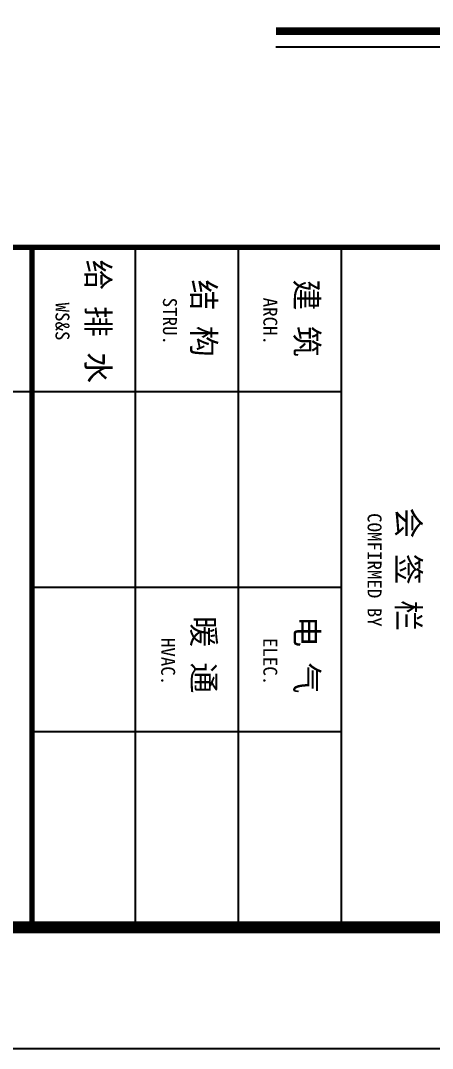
# Model space of a CAD drawing. Extents: x -4407041 to 173436, y -470270 to -29437.
# Drawn here: x -443669 to -435177, y -292187 to -270985 of the extents above; entities that cross this region are included whole.
import ezdxf

# ---------------------------------------------------------------- set-up
doc = ezdxf.new("R2010")
doc.units = 0
doc.header["$LTSCALE"] = 1000
doc.header["$MEASUREMENT"] = 0
for name, color, linetype in [('DIM_SYMB', 3, 'Continuous'), ('PUB_TEXT', 7, 'Continuous'), ('PUB_TITLE', 4, 'Continuous'), ('TWT_TITLE', 7, 'Continuous')]:
    doc.layers.add(name, color=color, linetype=linetype)
doc.styles.add('TQ', font='')
doc.styles.get('TQ').set_extended_font_data('SimSun')

msp = doc.modelspace()

# ---------------------------------------------------------------- linework, layer by layer
at = {"layer": 'DIM_SYMB', "const_width": 161}
msp.add_lwpolyline([(-438403.4, -271203.5), (-419816.6, -271203.5)], dxfattribs=at)
at = {"layer": 'DIM_SYMB'}
msp.add_lwpolyline([(-438403.4, -271525.5), (-419816.6, -271525.5)], dxfattribs=at)
at = {"layer": 'PUB_TITLE', "lineweight": 40}
msp.add_line((-443434.1, -275661.9), (-443434.1, -289686.9), dxfattribs=at)
at = {"layer": 'PUB_TITLE'}
for p, q in [((-441309.1, -275661.9), (-441309.1, -289686.9)), ((-439184.1, -275661.9), (-439184.1, -289686.9)), ((-437059.1, -275661.9), (-437059.1, -289686.9)), ((-451989.4, -278637.4), (-443434.1, -278637.4)), ((-443434.1, -278636), (-437059.1, -278636)), ((-443434.1, -282673.5), (-437059.1, -282673.5)), ((-443434.1, -285648.5), (-437059.1, -285648.5))]:
    msp.add_line(p, q, dxfattribs=at)
at = {"layer": 'PUB_TITLE', "lineweight": 40, "const_width": 106.2, "elevation": -69.6}
msp.add_lwpolyline([(-315864, -275661.9), (-459364, -275661.9)], dxfattribs=at)
at = {"layer": 'PUB_TITLE', "const_width": 106.2, "elevation": -69.6}
msp.add_lwpolyline([(-443434.1, -275661.9), (-443434.1, -289686.9)], dxfattribs=at)
at = {"layer": 'TWT_TITLE'}
msp.add_lwpolyline([(-461864, -292186.9), (-313364, -292186.9), (-313364, -81936.9), (-461864, -81936.9)], close=True, dxfattribs=at)
at = {"layer": 'TWT_TITLE', "const_width": 250}
msp.add_lwpolyline([(-459364, -289686.9), (-315864, -289686.9), (-315864, -88186.9), (-459364, -88186.9)], close=True, dxfattribs=at)

# ---------------------------------------------------------------- texts
at = {"layer": 'PUB_TEXT', "attachment_point": 1, "rotation": 270, "style": 'TQ'}
for s, insert, char_height, width in [('给 排 水', (-441836.4, -275913.4, -69.6), 467.5, 5559), ('结 构', (-439657.7, -276325.9, -69.6), 467.5, 5015), ('建 筑', (-437532.7, -276325.9, -69.6), 467.5, 5015), ('   WS&S', (-442661.7, -276216.4, -69.6), 286.87, 6103), ('   STRU.', (-440445.8, -276115, -69.6), 286.87, 5998.875), ('   ARCH.', (-438376.6, -276115, -69.6), 286.87, 5998.875), ('会 签 栏', (-435437.7, -281028.2, -69.6), 467.5, 5559), ('COMFIRMED BY', (-436225.8, -281145.1, -69.6), 286.875, 5998.875), ('暖 通', (-439657.7, -283269.6, -69.6), 467.5, 5015), ('电 气', (-437532.7, -283269.6, -69.6), 467.5, 5015), ('   HVAC.', (-440483, -283133.2, -69.6), 286.87, 5998.875), ('   ELEC.', (-438376.6, -283133.2, -69.6), 286.87, 5998.875)]:
    msp.add_mtext(s, dxfattribs=dict(at, insert=insert, char_height=char_height, width=width))

doc.saveas('drawing.dxf')
